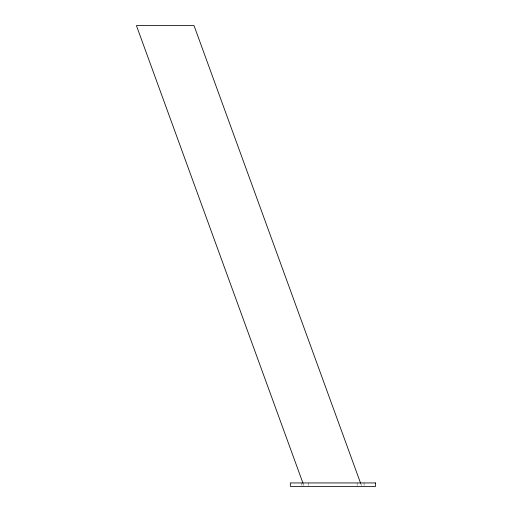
<?xml version="1.0" encoding="UTF-8"?>
<svg xmlns="http://www.w3.org/2000/svg" width="512" height="512" viewBox="0 0 512 512"><rect width="100%" height="100%" fill="white"/><g stroke="black" fill="none" stroke-linecap="round" stroke-linejoin="round"><path stroke-width="0.38" stroke-dasharray="2.56 1.92" d="M360.928 484.147L361.472 485.651M303.328 484.147L303.872 485.651M364.051 482.944L364.051 485.709M357.139 482.944L357.139 485.709M308.755 482.944L308.755 485.709M301.843 482.944L301.843 485.709"/><path stroke-width="0.77" d="M360.659 483.405L194.029 25.6L136.429 25.6L303.059 483.405M375.571 482.944L290.323 482.944L290.323 486.4L375.571 486.4L375.571 482.944"/></g></svg>
